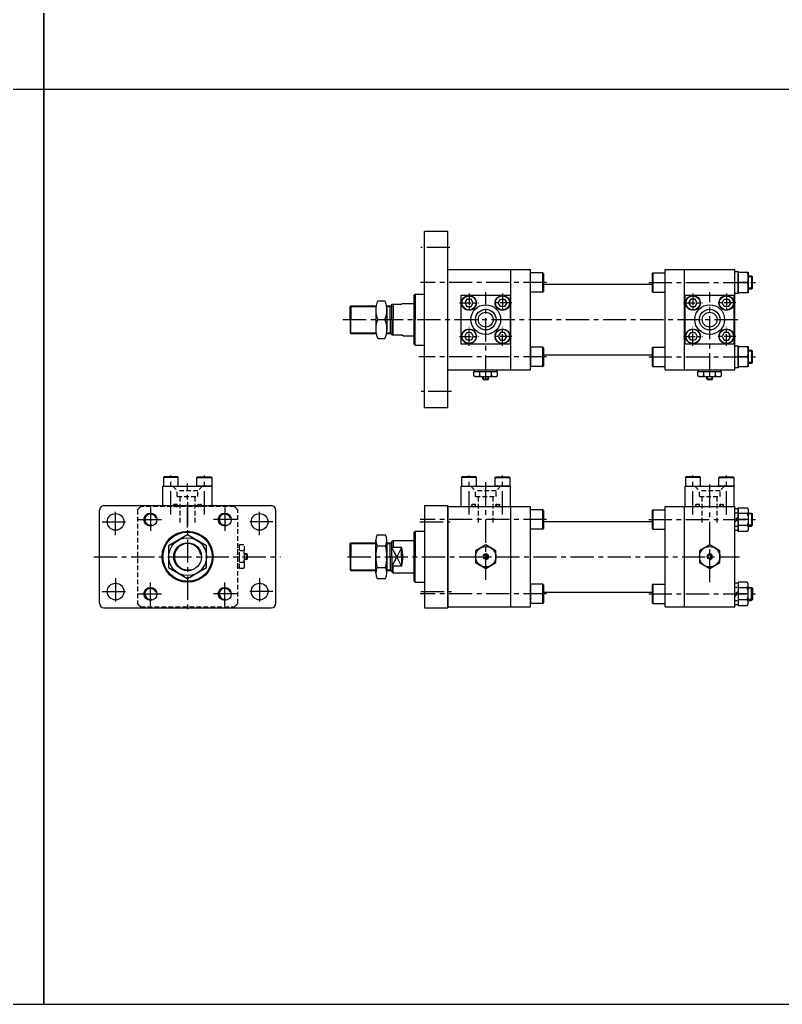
# Model space of a CAD drawing. Extents: x -819 to 9283, y 0 to 5329.
# Drawn here: x 1766 to 2587, y 3208 to 4268 of the extents above; entities that cross this region are included whole.
import ezdxf

# ---------------------------------------------------------------- set-up
doc = ezdxf.new("R2010")
doc.units = 0
doc.header["$LTSCALE"] = 10
doc.header["$MEASUREMENT"] = 0
for name, pattern in [('CENTER', [2, 1.25, -0.25, 0.25, -0.25]), ('CENTERX2', [4, 2.5, -0.5, 0.5, -0.5]), ('HIDDEN', [0.375, 0.25, -0.125]), ('HIDDENX2', [0.75, 0.5, -0.25])]:
    doc.linetypes.add(name, pattern=pattern)
doc.layers.get('0').update_dxf_attribs({"linetype": 'CONTINUOUS'})
doc.layers.get('DEFPOINTS').update_dxf_attribs({"linetype": 'CONTINUOUS'})
for name, color, linetype in [('CEN', 1, 'CENTERX2'), ('CENTER', 1, 'CENTER'), ('DIM', 2, 'CONTINUOUS'), ('HID', 2, 'HIDDENX2'), ('HIDDEN', 2, 'HIDDEN'), ('ML', 7, 'CONTINUOUS')]:
    doc.layers.add(name, color=color, linetype=linetype)

msp = doc.modelspace()

# ---------------------------------------------------------------- linework, layer by layer
for p, q in [((1792, 3208.2), (1792, 5328.6)), ((1792, 5178.6), (1792, 3208.2)), ((5585.1, 4193.4), (0, 4193.4)), ((2264.5, 3881.6), (2265, 3881.1)), ((2264.5, 3881.6), (2270.5, 3881.6)), ((2265, 3881.1), (2270, 3881.1)), ((2270.5, 3881.6), (2270, 3881.1)), ((2505.5, 3881.6), (2506, 3881.1)), ((2505.5, 3881.6), (2511.5, 3881.6)), ((2506, 3881.1), (2511, 3881.1)), ((2511.5, 3881.6), (2511, 3881.1)), ((5585.1, 3208.2), (0, 3208.2))]:
    msp.add_line(p, q)
at = {"color": 7, "linetype": 'Continuous'}
for p, q in [((2255.5, 3891.5), (2279.5, 3891.5)), ((2255.5, 3889.5), (2255.5, 3891.5)), ((2267.5, 3891.5), (2275, 3891.5)), ((2279.5, 3889.5), (2279.5, 3891.5)), ((2496.5, 3891.5), (2520.5, 3891.5)), ((2496.5, 3889.5), (2496.5, 3891.5)), ((2508.5, 3891.5), (2516, 3891.5)), ((2520.5, 3889.5), (2520.5, 3891.5)), ((2254.8, 3885.1), (2254.8, 3889.5)), ((2254.8, 3889.5), (2267.5, 3889.5)), ((2257.9, 3884.1), (2277, 3884.1)), ((2261.1, 3885.1), (2261.1, 3889.5)), ((2265, 3881.1), (2265, 3884.1)), ((2267.5, 3889.5), (2280.2, 3889.5)), ((2270, 3881.1), (2270, 3884.1)), ((2273.8, 3885.1), (2273.8, 3889.5)), ((2280.2, 3885.1), (2280.2, 3889.5)), ((2495.8, 3885.1), (2495.8, 3889.5)), ((2495.8, 3889.5), (2508.5, 3889.5)), ((2498.9, 3884.1), (2518, 3884.1)), ((2502.1, 3885.1), (2502.1, 3889.5)), ((2506, 3881.1), (2506, 3884.1)), ((2508.5, 3889.5), (2521.2, 3889.5)), ((2511, 3881.1), (2511, 3884.1)), ((2514.8, 3885.1), (2514.8, 3889.5)), ((2521.2, 3885.1), (2521.2, 3889.5))]:
    msp.add_line(p, q, dxfattribs=at)
at = {"color": 3}
for p, q in [((2264.5, 3881.6), (2264.5, 3884.1)), ((2270.5, 3881.6), (2270.5, 3884.1)), ((2505.5, 3881.6), (2505.5, 3884.1)), ((2511.5, 3881.6), (2511.5, 3884.1))]:
    msp.add_line(p, q, dxfattribs=at)
at = {"color": 7, "linetype": 'Continuous'}
for points in [[(2256.5, 3683.9), (2267.5, 3677.5), (2278.5, 3683.9), (2278.5, 3696.6), (2267.5, 3702.9), (2256.5, 3696.6)], [(2497.5, 3683.9), (2508.5, 3677.5), (2519.5, 3683.9), (2519.5, 3696.6), (2508.5, 3702.9), (2497.5, 3696.6)], [(2266.6, 3691.7), (2265.7, 3690.2), (2266.6, 3688.7), (2268.3, 3688.7), (2269.2, 3690.2), (2268.3, 3691.7)], [(2507.6, 3691.7), (2506.7, 3690.2), (2507.6, 3688.7), (2509.3, 3688.7), (2510.2, 3690.2), (2509.3, 3691.7)]]:
    msp.add_lwpolyline(points, close=True, dxfattribs=at)
for centre, radius in [((2267.5, 3690.2), 11), ((2508.5, 3690.2), 11), ((2267.5, 3690.2), 2.5), ((2508.5, 3690.2), 2.5)]:
    msp.add_circle(centre, radius, dxfattribs=at)
for centre, radius, start, end in [((2257.9, 3889.8), 5.62, 235.6158, 270), ((2257.9, 3889.8), 5.62, 235.6158, 304.3842), ((2267.5, 3905.1), 21, 252.412, 270), ((2267.5, 3905.1), 21, 270, 287.588), ((2277, 3889.8), 5.62, 235.6158, 304.3842), ((2498.9, 3889.8), 5.62, 235.6158, 270), ((2498.9, 3889.8), 5.62, 235.6158, 304.3842), ((2508.5, 3905.1), 21, 252.412, 270), ((2508.5, 3905.1), 21, 270, 287.588), ((2518, 3889.8), 5.62, 235.6158, 304.3842)]:
    msp.add_arc(centre, radius, start, end, dxfattribs=at)
at = {"layer": 'CEN'}
for p, q in [((2228.9, 4023), (2197.7, 4023)), ((2333, 3985.5), (2197.1, 3985.5)), ((2442.9, 3985.5), (2558.3, 3985.5)), ((2267.5, 3882.1), (2267.5, 3975)), ((2508.5, 3884.3), (2508.5, 3975)), ((2113.7, 3945.5), (2541, 3945.5)), ((2333, 3905.5), (2195.5, 3905.5)), ((2442.9, 3905.5), (2560.3, 3905.5)), ((2230.5, 3868), (2198.1, 3868)), ((1928.6, 3735.8), (1928.6, 3777.8)), ((1964.6, 3735.8), (1964.6, 3777.8)), ((2249.5, 3735.8), (2249.5, 3777.8)), ((2285.5, 3735.8), (2285.5, 3777.8)), ((2490.5, 3735.8), (2490.5, 3777.8)), ((2526.5, 3735.8), (2526.5, 3777.8)), ((1946.6, 3721.8), (1946.6, 3769)), ((2267.5, 3665.3), (2267.5, 3770.3)), ((2508.5, 3662.8), (2508.5, 3769)), ((1906.6, 3743.1), (1906.6, 3717.3)), ((1946.6, 3748.8), (1946.6, 3631.7)), ((1986.6, 3743.1), (1986.6, 3717.3)), ((1869.1, 3713.4), (1869.1, 3742.1)), ((2024.1, 3713.4), (2024.1, 3742.1)), ((1854.7, 3727.7), (1883.4, 3727.7)), ((1893.6, 3730.2), (1919.5, 3730.2)), ((1999.5, 3730.2), (1973.6, 3730.2)), ((2038.4, 3727.7), (2009.7, 3727.7)), ((2196.6, 3727.7), (2229.2, 3727.7)), ((2333, 3730.2), (2197, 3730.2)), ((2442.9, 3730.2), (2558.7, 3730.2)), ((1845.8, 3690.2), (2046.6, 3690.2)), ((2118.7, 3690.2), (2540.7, 3690.2)), ((1869.1, 3667.1), (1869.1, 3638.4)), ((1906.6, 3637.3), (1906.6, 3663.1)), ((1986.6, 3637.3), (1986.6, 3663.1)), ((2024.1, 3667.1), (2024.1, 3638.4)), ((1854.7, 3652.7), (1883.4, 3652.7)), ((1893.6, 3650.2), (1919.5, 3650.2)), ((1999.5, 3650.2), (1973.6, 3650.2)), ((2038.4, 3652.7), (2009.7, 3652.7)), ((2333, 3650.2), (2197, 3650.2)), ((2197.6, 3652.7), (2230.6, 3652.7)), ((2442.9, 3650.2), (2559.3, 3650.2))]:
    msp.add_line(p, q, dxfattribs=at)
at = {"layer": 'CENTER'}
for p, q in [((2550, 3985.5), (2538.9, 3985.5)), ((2249.5, 3973.6), (2249.5, 3953.4)), ((2285.5, 3973.6), (2285.5, 3953.4)), ((2490.5, 3973.6), (2490.5, 3953.4)), ((2526.5, 3973.6), (2526.5, 3953.4)), ((2239.4, 3963.5), (2259.6, 3963.5)), ((2295.6, 3963.5), (2275.4, 3963.5)), ((2480.4, 3963.5), (2500.6, 3963.5)), ((2536.6, 3963.5), (2516.4, 3963.5)), ((2249.5, 3917.4), (2249.5, 3937.6)), ((2285.5, 3917.4), (2285.5, 3937.6)), ((2490.5, 3917.4), (2490.5, 3937.6)), ((2526.5, 3917.4), (2526.5, 3937.6)), ((2239.4, 3927.5), (2259.6, 3927.5)), ((2295.6, 3927.5), (2275.4, 3927.5)), ((2480.4, 3927.5), (2500.6, 3927.5)), ((2536.6, 3927.5), (2516.4, 3927.5)), ((2550, 3905.5), (2538.9, 3905.5)), ((2535.4, 3730.2), (2539, 3730.2)), ((2550, 3730.2), (2538.9, 3730.2)), ((2535.5, 3650.2), (2539.1, 3650.2)), ((2550, 3650.2), (2538.9, 3650.2))]:
    msp.add_line(p, q, dxfattribs=at)
at = {"layer": 'DEFPOINTS', "color": 0, "linetype": 'ByBlock'}
for p in [(2196.8, 3717.7), (2166.5, 3673.7), (2191.5, 3662.7)]:
    msp.add_point(p, dxfattribs=at)
at = {"layer": 'DIM'}
for centre in [(2267.5, 3690.2), (2508.5, 3690.2)]:
    msp.add_arc(centre, 3, 270, 180, dxfattribs=at)
at = {"layer": 'HID'}
for p, q in [((1930.6, 3766.2), (1935.5, 3761.3)), ((1962.6, 3766.2), (1957.7, 3761.3)), ((2251.5, 3766.2), (2256.4, 3761.3)), ((2283.5, 3766.2), (2278.6, 3761.3)), ((2492.5, 3766.2), (2497.4, 3761.3)), ((2524.5, 3766.2), (2519.6, 3761.3)), ((1957.7, 3761.3), (1935.5, 3761.3)), ((1935.5, 3755.2), (1935.5, 3761.3)), ((1935.5, 3755.2), (1935.5, 3761.3)), ((1935.5, 3755.2), (1957.7, 3755.2)), ((1938.6, 3727.2), (1938.6, 3755.2)), ((1954.6, 3727.2), (1954.6, 3755.2)), ((1957.7, 3755.2), (1957.7, 3761.3)), ((2278.6, 3761.3), (2256.4, 3761.3)), ((2256.4, 3755.2), (2256.4, 3761.3)), ((2256.4, 3755.2), (2256.4, 3761.3)), ((2256.4, 3755.2), (2278.6, 3755.2)), ((2259.5, 3727.2), (2259.5, 3755.2)), ((2275.5, 3727.2), (2275.5, 3755.2)), ((2278.6, 3755.2), (2278.6, 3761.3)), ((2519.6, 3761.3), (2497.4, 3761.3)), ((2497.4, 3755.2), (2497.4, 3761.3)), ((2497.4, 3755.2), (2497.4, 3761.3)), ((2497.4, 3755.2), (2519.6, 3755.2)), ((2500.5, 3727.2), (2500.5, 3755.2)), ((2516.5, 3727.2), (2516.5, 3755.2)), ((2519.6, 3755.2), (2519.6, 3761.3)), ((1997, 3744.2), (1896.1, 3744.2)), ((1920.1, 3745.2), (1920.1, 3744.2)), ((1935.6, 3746.6), (1931.6, 3746.6)), ((1931.6, 3744.2), (1931.6, 3746.6)), ((1935.6, 3744.2), (1935.6, 3746.6)), ((1957.6, 3744.2), (1957.6, 3746.6)), ((1957.6, 3746.6), (1961.6, 3746.6)), ((1961.6, 3744.2), (1961.6, 3746.6)), ((1973.1, 3745.2), (1973.1, 3744.2)), ((2256.5, 3746.6), (2252.5, 3746.6)), ((2252.5, 3744.2), (2252.5, 3746.6)), ((2256.5, 3744.2), (2256.5, 3746.6)), ((2278.5, 3744.2), (2278.5, 3746.6)), ((2278.5, 3746.6), (2282.5, 3746.6)), ((2282.5, 3744.2), (2282.5, 3746.6)), ((2497.5, 3746.6), (2493.5, 3746.6)), ((2493.5, 3744.2), (2493.5, 3746.6)), ((2497.5, 3744.2), (2497.5, 3746.6)), ((2519.5, 3744.2), (2519.5, 3746.6)), ((2519.5, 3746.6), (2523.5, 3746.6)), ((2523.5, 3744.2), (2523.5, 3746.6)), ((1892.6, 3740.6), (1892.6, 3639.8)), ((2000.6, 3639.8), (2000.6, 3740.6)), ((2000.6, 3678.2), (2000.6, 3702.2)), ((2002.6, 3702.2), (2000.6, 3702.2)), ((2007, 3702.9), (2002.6, 3702.9)), ((2002.6, 3690.2), (2002.6, 3702.9)), ((2007, 3696.6), (2002.6, 3696.6)), ((2002.6, 3677.5), (2002.6, 3690.2)), ((2008, 3680.7), (2008, 3699.8)), ((2010.5, 3693.2), (2008, 3693.2)), ((2011, 3692.7), (2008, 3692.7)), ((2010.5, 3687.2), (2010.5, 3693.2)), ((2010.5, 3693.2), (2011, 3692.7)), ((2011, 3687.7), (2011, 3692.7)), ((2007, 3683.9), (2002.6, 3683.9)), ((2011, 3687.7), (2008, 3687.7)), ((2010.5, 3687.2), (2008, 3687.2)), ((2010.5, 3687.2), (2011, 3687.7)), ((2002.6, 3678.2), (2000.6, 3678.2)), ((2007, 3677.5), (2002.6, 3677.5)), ((1896.1, 3636.2), (1997, 3636.2))]:
    msp.add_line(p, q, dxfattribs=at)
for centre, radius, start, end in [((1946.6, 3690.2), 73.9, 133.0265, 136.9735), ((1932.8, 3745.4), 1.2, 90, 270), ((1934.3, 3745.4), 1.2, 270, 90), ((1958.8, 3745.4), 1.2, 90, 270), ((1960.3, 3745.4), 1.2, 270, 90), ((1946.6, 3690.2), 73.9, 43.0265, 46.9735), ((2253.7, 3745.4), 1.2, 90, 270), ((2255.2, 3745.4), 1.2, 270, 90), ((2279.7, 3745.4), 1.2, 90, 270), ((2281.2, 3745.4), 1.2, 270, 90), ((2494.7, 3745.4), 1.2, 90, 270), ((2496.2, 3745.4), 1.2, 270, 90), ((2520.7, 3745.4), 1.2, 90, 270), ((2522.2, 3745.4), 1.2, 270, 90), ((2002.3, 3699.8), 5.62, 325.6158, 34.3842), ((1986.9, 3690.2), 21, 0, 17.588), ((1986.9, 3690.2), 21, 342.412, 0), ((2002.3, 3680.7), 5.62, 325.6158, 34.3842), ((2002.3, 3680.7), 5.62, 325.6158, 0), ((1946.6, 3690.2), 73.9, 223.0265, 226.9735), ((1946.6, 3690.2), 73.9, 313.0265, 316.9735)]:
    msp.add_arc(centre, radius, start, end, dxfattribs=at)
at = {"layer": 'HIDDEN'}
for p, q in [((2535.5, 3737.3), (2539, 3737.3)), ((2535.5, 3723.1), (2539, 3723.1)), ((2535.5, 3657.3), (2539, 3657.3)), ((2535.5, 3643.1), (2539, 3643.1))]:
    msp.add_line(p, q, dxfattribs=at)
at = {"layer": 'ML'}
for p, q in [((2226.5, 4040.5), (2201.5, 4040.5)), ((2201.5, 3850.5), (2201.5, 4040.5)), ((2226.5, 3850.5), (2226.5, 4040.5)), ((2226.5, 3999.5), (2315.5, 3999.5)), ((2226.5, 3891.5), (2226.5, 3999.5)), ((2294.5, 3891.5), (2294.5, 3999.5)), ((2315.5, 3891.5), (2315.5, 3999.5)), ((2460.5, 3999.5), (2535.5, 3999.5)), ((2460.5, 3891.5), (2460.5, 3999.5)), ((2481.5, 3891.5), (2481.5, 3999.5)), ((2535.5, 3891.5), (2535.5, 3999.5)), ((2535.5, 3997.3), (2539, 3997.3)), ((2535.5, 3973.7), (2535.5, 3997.3)), ((2539, 3997.3), (2539, 3973.7)), ((2328.7, 3996), (2315.5, 3996)), ((2328.7, 3996), (2328.7, 3975)), ((2329.5, 3995.2), (2328.7, 3996)), ((2329.5, 3995.2), (2329.5, 3975.8)), ((2446.5, 3995.2), (2447.3, 3996)), ((2446.5, 3995.2), (2446.5, 3975.8)), ((2447.3, 3996), (2460.5, 3996)), ((2447.3, 3996), (2447.3, 3975)), ((2539, 3996.5), (2550, 3996.5)), ((2539, 3974.5), (2539, 3996.5)), ((2550, 3996.5), (2550, 3974.5)), ((2550, 3992.5), (2553.5, 3992.5)), ((2553.5, 3992.5), (2553.5, 3978.5)), ((2553.5, 3992.5), (2554.5, 3991.5)), ((2554.5, 3979.5), (2554.5, 3991.5)), ((2328.7, 3975), (2329.5, 3975.8)), ((2329.5, 3983.5), (2446.5, 3983.5)), ((2447.3, 3975), (2446.5, 3975.8)), ((2539, 3985.5), (2549, 3985.5)), ((2550, 3978.5), (2553.5, 3978.5)), ((2553.5, 3978.5), (2554.5, 3979.5)), ((2151.2, 3965.9), (2158.9, 3965.9)), ((2191.5, 3973), (2190.5, 3972)), ((2190.5, 3919), (2190.5, 3972)), ((2191.5, 3973), (2191.5, 3945.5)), ((2191.5, 3973), (2201.5, 3973)), ((2241, 3919), (2241, 3972)), ((2241, 3972), (2294, 3972)), ((2294, 3972), (2294, 3919)), ((2294, 3919), (2294, 3972)), ((2328.7, 3975), (2315.5, 3975)), ((2447.3, 3975), (2460.5, 3975)), ((2482, 3919), (2482, 3972)), ((2482, 3972), (2535, 3972)), ((2535, 3972), (2535, 3919)), ((2535, 3919), (2535, 3972)), ((2539, 3973.7), (2535.5, 3973.7)), ((2550, 3974.5), (2539, 3974.5)), ((2122.4, 3960.5), (2121.5, 3959.8)), ((2121.5, 3945.5), (2121.5, 3959.8)), ((2122.4, 3960.5), (2149.1, 3960.5)), ((2122.4, 3960.5), (2122.4, 3945.5)), ((2149.1, 3957.6), (2149.1, 3933.4)), ((2149.1, 3957.6), (2149.1, 3933.4)), ((2161.1, 3960.5), (2166.5, 3960.5)), ((2161.1, 3957.6), (2161.1, 3933.4)), ((2161.1, 3957.6), (2161.1, 3933.4)), ((2164.5, 3945.5), (2164.5, 3960.5)), ((2166.5, 3945.5), (2166.5, 3962)), ((2166.5, 3962), (2176.9, 3962)), ((2168, 3962), (2168, 3945.5)), ((2178.5, 3963), (2176.9, 3962)), ((2178.5, 3963), (2190.5, 3963)), ((2121.5, 3945.5), (2121.5, 3931.3)), ((2122.4, 3930.5), (2122.4, 3945.5)), ((2151.2, 3945.5), (2158.9, 3945.5)), ((2164.5, 3945.5), (2164.5, 3930.5)), ((2166.5, 3945.5), (2166.5, 3929)), ((2168, 3929), (2168, 3945.5)), ((2191.5, 3918), (2191.5, 3945.5)), ((2122.4, 3930.5), (2121.5, 3931.3)), ((2122.4, 3930.5), (2149.1, 3930.5)), ((2151.2, 3925.2), (2158.9, 3925.2)), ((2161.1, 3930.5), (2166.5, 3930.5)), ((2166.5, 3929), (2176.9, 3929)), ((2178.5, 3928), (2176.9, 3929)), ((2178.5, 3928), (2190.5, 3928)), ((2191.5, 3918), (2190.5, 3919)), ((2191.5, 3918), (2201.5, 3918)), ((2294, 3919), (2241, 3919)), ((2315.5, 3916), (2315.5, 3895)), ((2328.7, 3916), (2315.5, 3916)), ((2328.7, 3916), (2328.7, 3895)), ((2329.5, 3915.2), (2328.7, 3916)), ((2329.5, 3915.2), (2329.5, 3895.8)), ((2446.5, 3915.2), (2447.3, 3916)), ((2446.5, 3915.2), (2446.5, 3895.8)), ((2447.3, 3916), (2460.5, 3916)), ((2447.3, 3916), (2447.3, 3895)), ((2535, 3919), (2482, 3919)), ((2535.5, 3893.7), (2535.5, 3917.3)), ((2535.5, 3917.3), (2539, 3917.3)), ((2539, 3917.3), (2539, 3893.7)), ((2539, 3894.5), (2539, 3916.5)), ((2539, 3916.5), (2550, 3916.5)), ((2550, 3916.5), (2550, 3894.5)), ((2550, 3912.5), (2553.5, 3912.5)), ((2553.5, 3912.5), (2553.5, 3898.5)), ((2553.5, 3912.5), (2554.5, 3911.5)), ((2329.5, 3907.5), (2446.5, 3907.5)), ((2539, 3905.5), (2549, 3905.5)), ((2554.5, 3899.5), (2554.5, 3911.5)), ((2226.5, 3891.5), (2315.5, 3891.5)), ((2328.7, 3895), (2315.5, 3895)), ((2328.7, 3895), (2329.5, 3895.8)), ((2447.3, 3895), (2446.5, 3895.8)), ((2447.3, 3895), (2460.5, 3895)), ((2460.5, 3891.5), (2535.5, 3891.5)), ((2539, 3893.7), (2535.5, 3893.7)), ((2550, 3894.5), (2539, 3894.5)), ((2550, 3898.5), (2553.5, 3898.5)), ((2553.5, 3898.5), (2554.5, 3899.5)), ((2226.5, 3850.5), (2201.5, 3850.5)), ((1920.9, 3776.2), (1920.6, 3775.6)), ((1936.6, 3775.6), (1920.6, 3775.6)), ((1920.6, 3775.6), (1920.6, 3766.2)), ((1936.2, 3776.2), (1920.9, 3776.2)), ((1936.6, 3775.6), (1936.2, 3776.2)), ((1936.6, 3766.2), (1936.6, 3775.6)), ((1956.6, 3775.6), (1956.9, 3776.2)), ((1956.6, 3775.6), (1972.6, 3775.6)), ((1956.6, 3766.2), (1956.6, 3775.6)), ((1956.9, 3776.2), (1972.2, 3776.2)), ((1972.2, 3776.2), (1972.6, 3775.6)), ((1972.6, 3775.6), (1972.6, 3766.2)), ((2241.8, 3776.2), (2241.5, 3775.6)), ((2257.5, 3775.6), (2241.5, 3775.6)), ((2241.5, 3775.6), (2241.5, 3766.2)), ((2257.1, 3776.2), (2241.8, 3776.2)), ((2257.5, 3775.6), (2257.1, 3776.2)), ((2257.5, 3766.2), (2257.5, 3775.6)), ((2277.5, 3775.6), (2277.8, 3776.2)), ((2277.5, 3775.6), (2293.5, 3775.6)), ((2277.5, 3766.2), (2277.5, 3775.6)), ((2277.8, 3776.2), (2293.1, 3776.2)), ((2293.1, 3776.2), (2293.5, 3775.6)), ((2293.5, 3775.6), (2293.5, 3766.2)), ((2482.8, 3776.2), (2482.5, 3775.6)), ((2498.5, 3775.6), (2482.5, 3775.6)), ((2482.5, 3775.6), (2482.5, 3766.2)), ((2498.1, 3776.2), (2482.8, 3776.2)), ((2498.5, 3775.6), (2498.1, 3776.2)), ((2498.5, 3766.2), (2498.5, 3775.6)), ((2518.5, 3775.6), (2518.8, 3776.2)), ((2518.5, 3775.6), (2534.5, 3775.6)), ((2518.5, 3766.2), (2518.5, 3775.6)), ((2518.8, 3776.2), (2534.1, 3776.2)), ((2534.1, 3776.2), (2534.5, 3775.6)), ((2534.5, 3775.6), (2534.5, 3766.2)), ((1920.1, 3766.2), (1973.1, 3766.2)), ((1920.1, 3745.2), (1920.1, 3766.2)), ((1972.6, 3766.2), (1956.6, 3766.2)), ((1973.1, 3745.2), (1973.1, 3766.2)), ((2241, 3766.2), (2294, 3766.2)), ((2241, 3744.2), (2241, 3766.2)), ((2293.5, 3766.2), (2277.5, 3766.2)), ((2294, 3744.2), (2294, 3766.2)), ((2482, 3766.2), (2535, 3766.2)), ((2482, 3744.2), (2482, 3766.2)), ((2534.5, 3766.2), (2518.5, 3766.2)), ((2535, 3744.2), (2535, 3766.2)), ((1856.6, 3745.2), (2036.6, 3745.2)), ((2201.5, 3745.2), (2201.5, 3635.2)), ((2201.5, 3745.2), (2226.5, 3745.2)), ((2226.5, 3745.2), (2226.5, 3635.2)), ((2226.5, 3636.2), (2226.5, 3744.2)), ((2226.5, 3744.2), (2315.5, 3744.2)), ((2226.5, 3636.2), (2226.5, 3744.2)), ((2294.5, 3636.2), (2294.5, 3744.2)), ((2315.5, 3636.2), (2315.5, 3744.2)), ((2460.5, 3744.2), (2535.5, 3744.2)), ((2460.5, 3636.2), (2460.5, 3744.2)), ((2481.5, 3636.2), (2481.5, 3744.2)), ((2535.5, 3636.2), (2535.5, 3744.2)), ((1851.6, 3640.2), (1851.6, 3740.2)), ((2041.6, 3640.2), (2041.6, 3740.2)), ((2328.7, 3740.7), (2315.5, 3740.7)), ((2328.7, 3740.7), (2328.7, 3719.7)), ((2329.5, 3739.9), (2328.7, 3740.7)), ((2329.5, 3739.9), (2329.5, 3720.5)), ((2446.5, 3739.9), (2447.3, 3740.7)), ((2446.5, 3739.9), (2446.5, 3720.5)), ((2447.3, 3740.7), (2460.5, 3740.7)), ((2447.3, 3740.7), (2447.3, 3719.7)), ((2535.5, 3729.5), (2539, 3733)), ((2549, 3736.6), (2539, 3736.6)), ((2550, 3739.8), (2550, 3720.7)), ((2550, 3737.2), (2553.5, 3737.2)), ((2553.5, 3737.2), (2554.5, 3736.2)), ((2553.5, 3737.2), (2553.5, 3723.2)), ((2554.5, 3724.2), (2554.5, 3736.2)), ((2329.5, 3728.2), (2446.5, 3728.2)), ((2535.5, 3727.5), (2539, 3731)), ((2549, 3723.9), (2539, 3723.9)), ((2550, 3723.2), (2553.5, 3723.2)), ((2553.5, 3723.2), (2554.5, 3724.2)), ((2150.6, 3713.7), (2159.6, 3713.7)), ((2191.5, 3717.7), (2190.5, 3716.7)), ((2190.5, 3663.7), (2190.5, 3716.7)), ((2191.5, 3717.7), (2201.5, 3717.7)), ((2191.5, 3717.7), (2191.5, 3690.2)), ((2328.7, 3719.7), (2315.5, 3719.7)), ((2328.7, 3719.7), (2329.5, 3720.5)), ((2447.3, 3719.7), (2446.5, 3720.5)), ((2447.3, 3719.7), (2460.5, 3719.7)), ((2122.4, 3705.2), (2121.5, 3704.5)), ((2121.5, 3690.2), (2121.5, 3704.5)), ((2122.4, 3705.2), (2149.1, 3705.2)), ((2122.4, 3705.2), (2122.4, 3690.2)), ((2149.1, 3672.6), (2149.1, 3707.9)), ((2150.6, 3702), (2159.6, 3702)), ((2161.1, 3672.6), (2161.1, 3707.9)), ((2161.1, 3672.6), (2161.1, 3707.9)), ((2161.1, 3705.2), (2166.5, 3705.2)), ((2161.1, 3705.2), (2161.1, 3675.2)), ((2164.5, 3690.2), (2164.5, 3705.2)), ((2166.5, 3706.7), (2168, 3707.7)), ((2166.5, 3690.2), (2166.5, 3706.7)), ((2176.9, 3700.3), (2166.5, 3700.3)), ((2168, 3707.7), (2190.5, 3707.7)), ((2168, 3707.7), (2168, 3700.3)), ((2176.9, 3690.2), (2176.9, 3700.3)), ((2121.5, 3690.2), (2121.5, 3676)), ((2122.4, 3675.2), (2122.4, 3690.2)), ((2164.5, 3690.2), (2164.5, 3675.2)), ((2166.5, 3690.2), (2166.5, 3673.7)), ((2176.9, 3690.2), (2176.9, 3680.1)), ((2191.5, 3662.7), (2191.5, 3690.2)), ((2176.9, 3680.1), (2166.5, 3680.1)), ((2168, 3672.7), (2168, 3680.1)), ((2122.4, 3675.2), (2121.5, 3676)), ((2122.4, 3675.2), (2149.1, 3675.2)), ((2150.6, 3678.5), (2159.6, 3678.5)), ((2161.1, 3675.2), (2166.5, 3675.2)), ((2166.5, 3673.7), (2168, 3672.7)), ((2168, 3672.7), (2190.5, 3672.7)), ((2150.6, 3666.7), (2159.6, 3666.7)), ((2191.5, 3662.7), (2190.5, 3663.7)), ((2191.5, 3662.7), (2201.5, 3662.7)), ((2328.7, 3660.7), (2315.5, 3660.7)), ((2315.5, 3660.7), (2315.5, 3639.7)), ((2328.7, 3660.7), (2328.7, 3639.7)), ((2329.5, 3659.9), (2328.7, 3660.7)), ((2329.5, 3659.9), (2329.5, 3640.5)), ((2446.5, 3659.9), (2447.3, 3660.7)), ((2446.5, 3659.9), (2446.5, 3640.5)), ((2447.3, 3660.7), (2460.5, 3660.7)), ((2447.3, 3660.7), (2447.3, 3639.7)), ((2550, 3640.7), (2550, 3659.8)), ((2329.5, 3652.2), (2446.5, 3652.2)), ((2535.5, 3649.5), (2539, 3653)), ((2535.5, 3647.5), (2539, 3651)), ((2549, 3656.6), (2539, 3656.6)), ((2550, 3657.2), (2553.5, 3657.2)), ((2553.5, 3643.2), (2553.5, 3657.2)), ((2553.5, 3657.2), (2554.5, 3656.2)), ((2554.5, 3656.2), (2554.5, 3644.2)), ((2328.7, 3639.7), (2315.5, 3639.7)), ((2328.7, 3639.7), (2329.5, 3640.5)), ((2447.3, 3639.7), (2446.5, 3640.5)), ((2447.3, 3639.7), (2460.5, 3639.7)), ((2549, 3643.9), (2539, 3643.9)), ((2550, 3643.2), (2553.5, 3643.2)), ((2553.5, 3643.2), (2554.5, 3644.2)), ((1856.6, 3635.2), (2036.6, 3635.2)), ((2201.5, 3635.2), (2226.5, 3635.2)), ((2226.5, 3636.2), (2315.5, 3636.2)), ((2460.5, 3636.2), (2535.5, 3636.2))]:
    msp.add_line(p, q, dxfattribs=at)
at = {"layer": 'ML', "color": 2}
for p, q in [((2554.5, 3991.5), (2550, 3991.5)), ((2554.5, 3979.5), (2550, 3979.5)), ((2121.5, 3959.8), (2149.1, 3959.8)), ((2161.1, 3959.8), (2164.5, 3959.8)), ((2164.5, 3959.8), (2165.7, 3960.5)), ((2121.5, 3931.3), (2149.1, 3931.3)), ((2161.1, 3931.3), (2164.5, 3931.3)), ((2164.5, 3931.3), (2165.7, 3930.5)), ((2554.5, 3911.5), (2550, 3911.5)), ((2554.5, 3899.5), (2550, 3899.5)), ((2554.5, 3736.2), (2550, 3736.2)), ((2554.5, 3724.2), (2550, 3724.2)), ((2121.5, 3704.5), (2149.1, 3704.5)), ((2161.1, 3704.5), (2164.5, 3704.5)), ((2164.5, 3704.5), (2165.7, 3705.2)), ((2171.7, 3690.2), (2166.5, 3700.3)), ((2176.9, 3700.3), (2171.7, 3690.2)), ((2171.7, 3690.2), (2166.5, 3680.1)), ((2176.9, 3680.1), (2171.7, 3690.2)), ((2121.5, 3676), (2149.1, 3676)), ((2161.1, 3676), (2164.5, 3676)), ((2164.5, 3676), (2165.7, 3675.2)), ((2554.5, 3656.2), (2550, 3656.2)), ((2554.5, 3644.2), (2550, 3644.2))]:
    msp.add_line(p, q, dxfattribs=at)
at = {"layer": 'ML'}
for points in [[(2247.2, 3959.5), (2251.8, 3959.5), (2254.1, 3963.5), (2251.8, 3967.5), (2247.2, 3967.5), (2244.8, 3963.5), (2247.2, 3959.5)], [(2287.8, 3959.5), (2283.2, 3959.5), (2280.8, 3963.5), (2283.2, 3967.5), (2287.8, 3967.5), (2290.1, 3963.5), (2287.8, 3959.5)], [(2488.2, 3959.5), (2492.8, 3959.5), (2495.1, 3963.5), (2492.8, 3967.5), (2488.2, 3967.5), (2485.8, 3963.5), (2488.2, 3959.5)], [(2528.8, 3959.5), (2524.2, 3959.5), (2521.8, 3963.5), (2524.2, 3967.5), (2528.8, 3967.5), (2531.1, 3963.5), (2528.8, 3959.5)], [(2247.2, 3931.5), (2251.8, 3931.5), (2254.1, 3927.5), (2251.8, 3923.5), (2247.2, 3923.5), (2244.8, 3927.5), (2247.2, 3931.5)], [(2287.8, 3931.5), (2283.2, 3931.5), (2280.8, 3927.5), (2283.2, 3923.5), (2287.8, 3923.5), (2290.1, 3927.5), (2287.8, 3931.5)], [(2488.2, 3931.5), (2492.8, 3931.5), (2495.1, 3927.5), (2492.8, 3923.5), (2488.2, 3923.5), (2485.8, 3927.5), (2488.2, 3931.5)], [(2528.8, 3931.5), (2524.2, 3931.5), (2521.8, 3927.5), (2524.2, 3923.5), (2528.8, 3923.5), (2531.1, 3927.5), (2528.8, 3931.5)], [(2535.5, 3742), (2539, 3742), (2539, 3718.4), (2535.5, 3718.4), (2535.5, 3742)], [(2535.5, 3662), (2539, 3662), (2539, 3638.4), (2535.5, 3638.4), (2535.5, 3662)]]:
    msp.add_lwpolyline(points, dxfattribs=at)
for points in [[(2539, 3742.9), (2549, 3742.9, -0.309401), (2549, 3736.6, -0.154701), (2549, 3723.9, -0.309401), (2549, 3717.5), (2539, 3717.5), (2539, 3742.9)], [(2539, 3637.5), (2549, 3637.5, 0.309401), (2549, 3643.9, 0.154701), (2549, 3656.6, 0.309401), (2549, 3662.9), (2539, 3662.9), (2539, 3637.5)]]:
    msp.add_lwpolyline(points, format="xyb", dxfattribs=at)
msp.add_lwpolyline([(1946.6, 3713.7), (1926.2, 3702), (1926.2, 3678.5), (1946.6, 3666.7), (1966.9, 3678.5), (1966.9, 3702)], close=True, dxfattribs=at)
for centre, radius in [((2249.5, 3963.5), 8), ((2249.5, 3963.5), 7.65), ((2285.5, 3963.5), 8), ((2285.5, 3963.5), 7.65), ((2490.5, 3963.5), 8), ((2490.5, 3963.5), 7.65), ((2526.5, 3963.5), 8), ((2526.5, 3963.5), 7.65), ((2267.5, 3945.5), 16), ((2267.5, 3945.5), 11.1), ((2508.5, 3945.5), 16), ((2508.5, 3945.5), 11.1), ((2267.5, 3945.5), 8), ((2508.5, 3945.5), 8), ((2249.5, 3927.5), 8), ((2249.5, 3927.5), 7.65), ((2285.5, 3927.5), 8), ((2285.5, 3927.5), 7.65), ((2490.5, 3927.5), 8), ((2490.5, 3927.5), 7.65), ((2526.5, 3927.5), 8), ((2526.5, 3927.5), 7.65), ((1869.1, 3727.7), 9), ((1906.6, 3730.2), 7), ((1986.6, 3730.2), 7), ((2024.1, 3727.7), 9), ((1946.6, 3690.2), 27.5), ((1946.6, 3690.2), 26.5), ((1946.6, 3690.2), 20.4), ((1946.6, 3690.2), 15), ((1869.1, 3652.7), 9), ((2024.1, 3652.7), 9), ((1906.6, 3650.2), 7), ((1986.6, 3650.2), 7)]:
    msp.add_circle(centre, radius, dxfattribs=at)
for centre, radius, start, end in [((2534.1, 3991), 15.9, 339.7438, 20.2562), ((2534.1, 3980), 15.9, 339.7438, 20.2562), ((2173.3, 3955.7), 24.3, 155.2803, 204.7197), ((2136.8, 3955.7), 24.3, 335.2803, 24.7197), ((2173.3, 3935.4), 24.3, 155.2803, 204.7197), ((2136.8, 3935.4), 24.3, 335.2803, 24.7197), ((2534.1, 3911), 15.9, 339.7438, 20.2562), ((2534.1, 3900), 15.9, 339.7438, 20.2562), ((1856.6, 3740.2), 5, 90, 180), ((2036.6, 3740.2), 5, 0, 90), ((2161.3, 3707.9), 12.3, 151.3546, 208.6454), ((2148.8, 3707.9), 12.3, 331.3546, 28.6454), ((2195.8, 3690.2), 46.8, 165.45, 194.55), ((2114.3, 3690.2), 46.8, 345.45, 14.55), ((2144.1, 3690.2), 34.3, 0, 17.1399), ((2144.1, 3690.2), 34.3, 342.8601, 0), ((2161.3, 3672.6), 12.3, 151.3546, 208.6454), ((2148.8, 3672.6), 12.3, 331.3546, 28.6454), ((1856.6, 3640.2), 5, 180, 270), ((2036.6, 3640.2), 5, 270, 0)]:
    msp.add_arc(centre, radius, start, end, dxfattribs=at)
at = {"layer": 'ML', "color": 2}
for centre, radius, start, end in [((1906.6, 3730.2), 6, 15.8748, 285.2684), ((1986.6, 3730.2), 6, 15.8748, 285.2684), ((1946.6, 3690.2), 14.2, 8.0438, 285.1467), ((1906.6, 3650.2), 6, 15.8748, 285.2684), ((1986.6, 3650.2), 6, 15.8748, 285.2684)]:
    msp.add_arc(centre, radius, start, end, dxfattribs=at)

doc.saveas('drawing.dxf')
